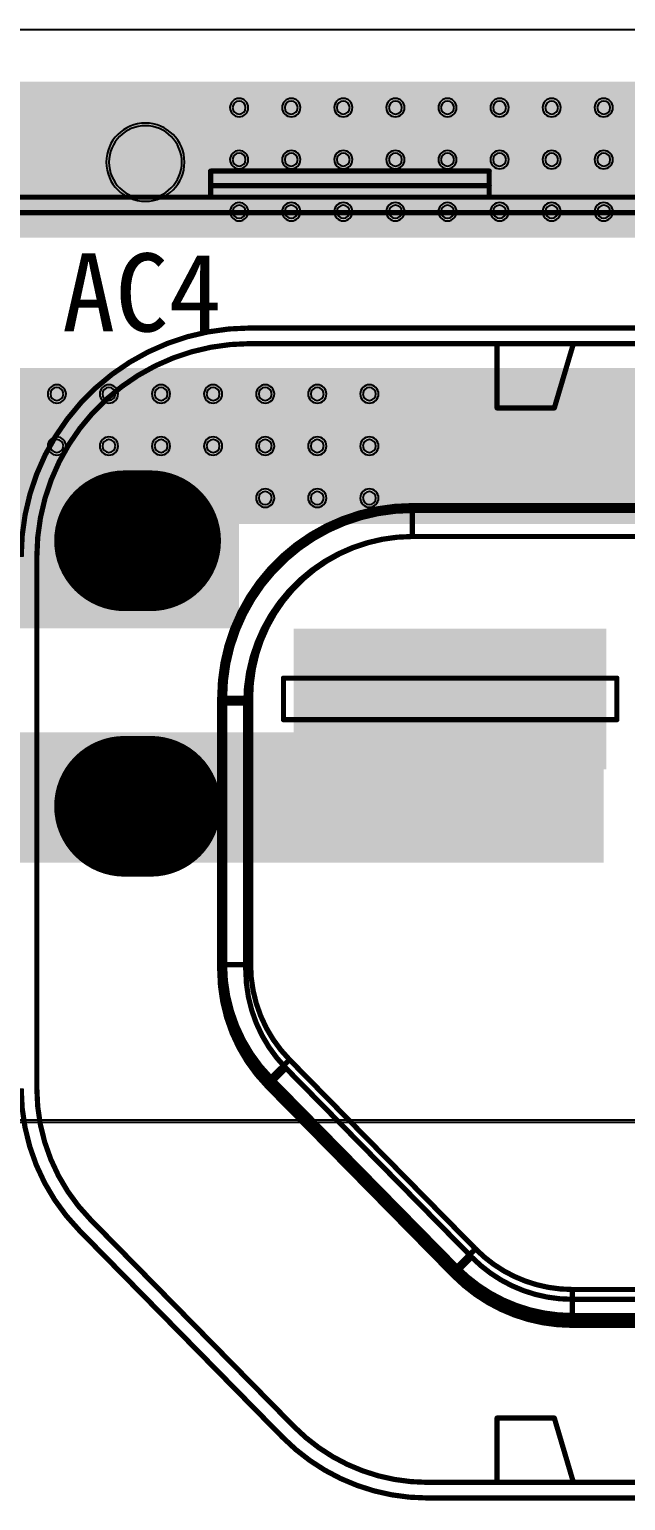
# Model space of a CAD drawing. Header units: inches. Extents: x 32166 to 66782, y 2386 to 7162.
# Drawn here: x 32952.2 to 33003.7, y 3838.2 to 3965.4 of the extents above; entities that cross this region are included whole.
import ezdxf

# ---------------------------------------------------------------- set-up
doc = ezdxf.new("R2010")
doc.units = ezdxf.units.IN
doc.header["$LTSCALE"] = 0.64311
doc.header["$MEASUREMENT"] = 0
for name, color, linetype in [('KEEPOUTLAYER', 6, 'CONTINUOUS'), ('MULTILAYER', 9, 'CONTINUOUS'), ('TOPLAYER', 1, 'CONTINUOUS'), ('TOPOVERLAY', 2, 'CONTINUOUS'), ('TOPSOLDER', 216, 'CONTINUOUS')]:
    doc.layers.add(name, color=color, linetype=linetype)
doc.styles.get("Standard").update_dxf_attribs({"font": 'txt', "width": 0.8})

msp = doc.modelspace()

# ---------------------------------------------------------------- linework, layer by layer
at = {"layer": 'KEEPOUTLAYER'}
msp.add_line((32666.61, 3965.35), (34174.11, 3965.35), dxfattribs=at)
at = {"layer": 'MULTILAYER', "const_width": 11.25}
for points in [[(32960.46, 3921.16), (32962.71, 3921.16)], [(32960.46, 3898.21), (32962.71, 3898.21)]]:
    msp.add_lwpolyline(points, dxfattribs=at)
at = {"layer": 'MULTILAYER', "const_width": 5.63}
for points in [[(32963.28, 3921.16, 1), (32957.65, 3921.16, 1)], [(32965.53, 3921.16, 1), (32959.9, 3921.16, 1)], [(32963.28, 3898.21, 1), (32957.65, 3898.21, 1)], [(32965.53, 3898.21, 1), (32959.9, 3898.21, 1)]]:
    msp.add_lwpolyline(points, format="xyb", close=True, dxfattribs=at)
at = {"layer": 'MULTILAYER'}
for centre, radius, start, end in [((32970.36, 3958.6), 0.562, 0, 180), ((32970.36, 3958.6), 0.562, 180, 0), ((32974.86, 3958.6), 0.562, 0, 180), ((32974.86, 3958.6), 0.562, 180, 0), ((32979.36, 3958.6), 0.562, 0, 180), ((32979.36, 3958.6), 0.562, 180, 0), ((32983.86, 3958.6), 0.562, 0, 180), ((32983.86, 3958.6), 0.562, 180, 0), ((32988.36, 3958.6), 0.562, 0, 180), ((32988.36, 3958.6), 0.562, 180, 0), ((32992.86, 3958.6), 0.562, 0, 180), ((32992.86, 3958.6), 0.562, 180, 0), ((32997.36, 3958.6), 0.562, 0, 180), ((32997.36, 3958.6), 0.562, 180, 0), ((33001.86, 3958.6), 0.562, 0, 180), ((33001.86, 3958.6), 0.562, 180, 0), ((32962.26, 3953.88), 3.15, 0, 180), ((32970.36, 3954.1), 0.562, 0, 180), ((32974.86, 3954.1), 0.562, 0, 180), ((32979.36, 3954.1), 0.562, 0, 180), ((32983.86, 3954.1), 0.562, 0, 180), ((32988.36, 3954.1), 0.562, 0, 180), ((32992.86, 3954.1), 0.562, 0, 180), ((32997.36, 3954.1), 0.562, 0, 180), ((33001.86, 3954.1), 0.562, 0, 180), ((32962.26, 3953.88), 3.15, 180, 0), ((32970.36, 3954.1), 0.562, 180, 0), ((32974.86, 3954.1), 0.562, 180, 0), ((32979.36, 3954.1), 0.562, 180, 0), ((32983.86, 3954.1), 0.562, 180, 0), ((32988.36, 3954.1), 0.562, 180, 0), ((32992.86, 3954.1), 0.562, 180, 0), ((32997.36, 3954.1), 0.562, 180, 0), ((33001.86, 3954.1), 0.562, 180, 0), ((32970.36, 3949.6), 0.562, 0, 180), ((32970.36, 3949.6), 0.562, 180, 0), ((32974.86, 3949.6), 0.562, 0, 180), ((32974.86, 3949.6), 0.562, 180, 0), ((32979.36, 3949.6), 0.562, 0, 180), ((32979.36, 3949.6), 0.562, 180, 0), ((32983.86, 3949.6), 0.562, 0, 180), ((32983.86, 3949.6), 0.562, 180, 0), ((32988.36, 3949.6), 0.562, 0, 180), ((32988.36, 3949.6), 0.562, 180, 0), ((32992.86, 3949.6), 0.562, 0, 180), ((32992.86, 3949.6), 0.562, 180, 0), ((32997.36, 3949.6), 0.562, 0, 180), ((32997.36, 3949.6), 0.562, 180, 0), ((33001.86, 3949.6), 0.562, 0, 180), ((33001.86, 3949.6), 0.562, 180, 0), ((32954.61, 3933.85), 0.562, 0, 180), ((32959.11, 3933.85), 0.562, 0, 180), ((32963.61, 3933.85), 0.562, 0, 180), ((32968.11, 3933.85), 0.562, 0, 180), ((32972.61, 3933.85), 0.562, 0, 180), ((32977.11, 3933.85), 0.562, 0, 180), ((32981.61, 3933.85), 0.562, 0, 180), ((32954.61, 3933.85), 0.562, 180, 0), ((32959.11, 3933.85), 0.562, 180, 0), ((32963.61, 3933.85), 0.562, 180, 0), ((32968.11, 3933.85), 0.562, 180, 0), ((32972.61, 3933.85), 0.562, 180, 0), ((32977.11, 3933.85), 0.562, 180, 0), ((32981.61, 3933.85), 0.562, 180, 0), ((32954.61, 3929.35), 0.562, 0, 180), ((32954.61, 3929.35), 0.562, 180, 0), ((32959.11, 3929.35), 0.562, 0, 180), ((32959.11, 3929.35), 0.562, 0, 180), ((32959.11, 3929.35), 0.562, 180, 0), ((32959.11, 3929.35), 0.562, 180, 0), ((32963.61, 3929.35), 0.562, 0, 180), ((32963.61, 3929.35), 0.562, 180, 0), ((32968.11, 3929.35), 0.562, 0, 180), ((32968.11, 3929.35), 0.562, 180, 0), ((32972.61, 3929.35), 0.562, 0, 180), ((32972.61, 3929.35), 0.562, 0, 180), ((32972.61, 3929.35), 0.562, 180, 0), ((32972.61, 3929.35), 0.562, 180, 0), ((32977.11, 3929.35), 0.562, 0, 180), ((32977.11, 3929.35), 0.562, 180, 0), ((32981.61, 3929.35), 0.562, 0, 180), ((32981.61, 3929.35), 0.562, 180, 0), ((32972.61, 3924.85), 0.562, 0, 180), ((32972.61, 3924.85), 0.562, 0, 180), ((32977.11, 3924.85), 0.562, 0, 180), ((32981.61, 3924.85), 0.562, 0, 180), ((32972.61, 3924.85), 0.562, 180, 0), ((32972.61, 3924.85), 0.562, 180, 0), ((32977.11, 3924.85), 0.562, 180, 0), ((32981.61, 3924.85), 0.562, 180, 0)]:
    msp.add_arc(centre, radius, start, end, dxfattribs=at)
msp.add_solid([(33001.64, 3913.11), (32975.54, 3913.11), (33001.64, 3901.86), (32975.54, 3901.86)], dxfattribs=at)
at = {"layer": 'TOPLAYER'}
msp.add_line((32919.71, 3871.1), (33019.92, 3871.1), dxfattribs=at)
at = {"layer": 'TOPLAYER', "const_width": 11.25}
for points in [[(32960.46, 3921.16), (32962.71, 3921.16)], [(32960.46, 3898.21), (32962.71, 3898.21)]]:
    msp.add_lwpolyline(points, dxfattribs=at)
at = {"layer": 'TOPLAYER', "const_width": 5.63}
for points in [[(32963.28, 3921.16, 1), (32957.65, 3921.16, 1)], [(32965.53, 3921.16, 1), (32959.9, 3921.16, 1)], [(32963.28, 3898.21, 1), (32957.65, 3898.21, 1)], [(32965.53, 3898.21, 1), (32959.9, 3898.21, 1)]]:
    msp.add_lwpolyline(points, format="xyb", close=True, dxfattribs=at)
at = {"layer": 'TOPLAYER'}
for centre, radius, start, end in [((32970.36, 3958.6), 0.562, 0, 180), ((32970.36, 3958.6), 0.562, 180, 0), ((32974.86, 3958.6), 0.562, 0, 180), ((32974.86, 3958.6), 0.562, 180, 0), ((32979.36, 3958.6), 0.562, 0, 180), ((32979.36, 3958.6), 0.562, 180, 0), ((32983.86, 3958.6), 0.562, 0, 180), ((32983.86, 3958.6), 0.562, 180, 0), ((32988.36, 3958.6), 0.562, 0, 180), ((32988.36, 3958.6), 0.562, 180, 0), ((32992.86, 3958.6), 0.562, 0, 180), ((32992.86, 3958.6), 0.562, 180, 0), ((32997.36, 3958.6), 0.562, 0, 180), ((32997.36, 3958.6), 0.562, 180, 0), ((33001.86, 3958.6), 0.562, 0, 180), ((33001.86, 3958.6), 0.562, 180, 0), ((32962.26, 3953.88), 3.15, 0, 180), ((32970.36, 3954.1), 0.562, 0, 180), ((32974.86, 3954.1), 0.562, 0, 180), ((32979.36, 3954.1), 0.562, 0, 180), ((32983.86, 3954.1), 0.562, 0, 180), ((32988.36, 3954.1), 0.562, 0, 180), ((32992.86, 3954.1), 0.562, 0, 180), ((32997.36, 3954.1), 0.562, 0, 180), ((33001.86, 3954.1), 0.562, 0, 180), ((32962.26, 3953.88), 3.15, 180, 0), ((32970.36, 3954.1), 0.562, 180, 0), ((32974.86, 3954.1), 0.562, 180, 0), ((32979.36, 3954.1), 0.562, 180, 0), ((32983.86, 3954.1), 0.562, 180, 0), ((32988.36, 3954.1), 0.562, 180, 0), ((32992.86, 3954.1), 0.562, 180, 0), ((32997.36, 3954.1), 0.562, 180, 0), ((33001.86, 3954.1), 0.562, 180, 0), ((32970.36, 3949.6), 0.562, 0, 180), ((32970.36, 3949.6), 0.562, 180, 0), ((32974.86, 3949.6), 0.562, 0, 180), ((32974.86, 3949.6), 0.562, 180, 0), ((32979.36, 3949.6), 0.562, 0, 180), ((32979.36, 3949.6), 0.562, 180, 0), ((32983.86, 3949.6), 0.562, 0, 180), ((32983.86, 3949.6), 0.562, 180, 0), ((32988.36, 3949.6), 0.562, 0, 180), ((32988.36, 3949.6), 0.562, 180, 0), ((32992.86, 3949.6), 0.562, 0, 180), ((32992.86, 3949.6), 0.562, 180, 0), ((32997.36, 3949.6), 0.562, 0, 180), ((32997.36, 3949.6), 0.562, 180, 0), ((33001.86, 3949.6), 0.562, 0, 180), ((33001.86, 3949.6), 0.562, 180, 0), ((32954.61, 3933.85), 0.562, 0, 180), ((32959.11, 3933.85), 0.562, 0, 180), ((32963.61, 3933.85), 0.562, 0, 180), ((32968.11, 3933.85), 0.562, 0, 180), ((32972.61, 3933.85), 0.562, 0, 180), ((32977.11, 3933.85), 0.562, 0, 180), ((32981.61, 3933.85), 0.562, 0, 180), ((32954.61, 3933.85), 0.562, 180, 0), ((32959.11, 3933.85), 0.562, 180, 0), ((32963.61, 3933.85), 0.562, 180, 0), ((32968.11, 3933.85), 0.562, 180, 0), ((32972.61, 3933.85), 0.562, 180, 0), ((32977.11, 3933.85), 0.562, 180, 0), ((32981.61, 3933.85), 0.562, 180, 0), ((32954.61, 3929.35), 0.562, 0, 180), ((32954.61, 3929.35), 0.562, 180, 0), ((32959.11, 3929.35), 0.562, 0, 180), ((32959.11, 3929.35), 0.562, 0, 180), ((32959.11, 3929.35), 0.562, 180, 0), ((32959.11, 3929.35), 0.562, 180, 0), ((32963.61, 3929.35), 0.562, 0, 180), ((32963.61, 3929.35), 0.562, 180, 0), ((32968.11, 3929.35), 0.562, 0, 180), ((32968.11, 3929.35), 0.562, 180, 0), ((32972.61, 3929.35), 0.562, 0, 180), ((32972.61, 3929.35), 0.562, 0, 180), ((32972.61, 3929.35), 0.562, 180, 0), ((32972.61, 3929.35), 0.562, 180, 0), ((32977.11, 3929.35), 0.562, 0, 180), ((32977.11, 3929.35), 0.562, 180, 0), ((32981.61, 3929.35), 0.562, 0, 180), ((32981.61, 3929.35), 0.562, 180, 0), ((32972.61, 3924.85), 0.562, 0, 180), ((32972.61, 3924.85), 0.562, 0, 180), ((32977.11, 3924.85), 0.562, 0, 180), ((32981.61, 3924.85), 0.562, 0, 180), ((32972.61, 3924.85), 0.562, 180, 0), ((32972.61, 3924.85), 0.562, 180, 0), ((32977.11, 3924.85), 0.562, 180, 0), ((32981.61, 3924.85), 0.562, 180, 0)]:
    msp.add_arc(centre, radius, start, end, dxfattribs=at)
for points in [[(32925.36, 3947.35), (33413.61, 3947.35), (32925.36, 3960.85), (33413.61, 3960.85)], [(32911.86, 3922.6), (33316.86, 3922.6), (32911.86, 3936.1), (33316.86, 3936.1)], [(32909.61, 3913.6), (32970.36, 3913.6), (32909.61, 3924.85), (32970.36, 3924.85)], [(33001.64, 3913.11), (32975.54, 3913.11), (33001.64, 3901.86), (32975.54, 3901.86)], [(32923.11, 3893.35), (33001.86, 3893.35), (32923.11, 3904.6), (33001.86, 3904.6)]]:
    msp.add_solid(points, dxfattribs=at)
at = {"layer": 'TOPOVERLAY', "const_width": 0.45}
for points in [[(32967.89, 3950.86), (32967.89, 3953.11)], [(32967.89, 3953.11), (32991.96, 3953.11)], [(32991.96, 3950.86), (32991.96, 3953.11)], [(32967.89, 3951.85), (32991.96, 3951.85)], [(32945.61, 3950.86), (33094.56, 3950.86)], [(32945.61, 3949.51), (33094.56, 3949.51)], [(32971.31, 3939.55), (33068.87, 3939.55)], [(32971.31, 3938.2), (33068.87, 3938.2)], [(32992.64, 3932.64), (32992.64, 3938.13)], [(32997.59, 3932.64), (32999.22, 3938.13)], [(32992.64, 3932.64), (32997.59, 3932.64)], [(32985.33, 3921.53), (32985.33, 3924.2)], [(32985.33, 3924.2), (33054.85, 3924.2)], [(32985.33, 3923.78), (33054.85, 3923.78)], [(32985.33, 3921.53), (32985.33, 3923.78)], [(32985.33, 3923.78), (33054.85, 3923.78)], [(32985.33, 3921.53), (33054.85, 3921.53)], [(32985.33, 3921.53), (33054.85, 3921.53)], [(32952.88, 3873.83), (32952.88, 3919.77)], [(32974.19, 3905.69), (32974.19, 3909.29)], [(32974.19, 3909.29), (33002.99, 3909.29)], [(33002.99, 3905.69), (33002.99, 3909.29)], [(32968.68, 3884.53), (32968.68, 3907.55)], [(32968.68, 3907.55), (32971.35, 3907.55)], [(32968.68, 3884.09), (32968.68, 3907.13)], [(32968.68, 3907.13), (32970.93, 3907.13)], [(32969.1, 3884.53), (32969.1, 3907.55)], [(32970.93, 3884.09), (32970.93, 3907.13)], [(32971.35, 3884.53), (32971.35, 3907.55)], [(32974.19, 3905.69), (33002.99, 3905.69)], [(32968.68, 3884.53), (32971.35, 3884.53)], [(32972.8, 3874.44), (32974.71, 3876.31)], [(32972.8, 3873.99), (32974.41, 3875.57)], [(32974.41, 3875.57), (32990.46, 3859.24)], [(32974.71, 3876.31), (32990.78, 3859.96)], [(32972.8, 3874.44), (32988.88, 3858.08)], [(32973.11, 3874.73), (32989.18, 3858.38)], [(32972.8, 3873.99), (32988.86, 3857.66)], [(32956.56, 3861.55), (32974.12, 3843.67)], [(32957.52, 3862.49), (32975.08, 3844.62)], [(32988.86, 3857.66), (32990.46, 3859.24)], [(32988.88, 3858.08), (32990.78, 3859.96)], [(32999.15, 3853.78), (32999.15, 3856.45)], [(32999.15, 3856.45), (33041.03, 3856.45)], [(32999.13, 3853.35), (32999.13, 3855.6)], [(32999.13, 3855.6), (33041.05, 3855.6)], [(32999.15, 3854.2), (33041.03, 3854.2)], [(32999.15, 3853.78), (33041.03, 3853.78)], [(32999.13, 3853.35), (33041.05, 3853.35)], [(32992.64, 3839.84), (32992.64, 3845.34)], [(32992.64, 3845.34), (32997.59, 3845.34)], [(32997.59, 3845.34), (32999.22, 3839.84)], [(32986.62, 3839.78), (33053.55, 3839.78)], [(32986.62, 3838.43), (33053.55, 3838.43)]]:
    msp.add_lwpolyline(points, dxfattribs=at)
at = {"layer": 'TOPOVERLAY', "const_width": 0.225}
for points in [[(32967.78, 3953.11, 1), (32968, 3953.11, 1)], [(32967.78, 3953.11, 1), (32968, 3953.11, 1)], [(32991.85, 3953.11, 1), (32992.08, 3953.11, 1)], [(32991.85, 3953.11, 1), (32992.08, 3953.11, 1)], [(32967.78, 3951.85, 1), (32968, 3951.85, 1)], [(32991.85, 3951.85, 1), (32992.08, 3951.85, 1)], [(32967.78, 3950.86, 1), (32968, 3950.86, 1)], [(32991.85, 3950.86, 1), (32992.08, 3950.86, 1)], [(32971.2, 3939.55, 1), (32971.42, 3939.55, 1)], [(32971.2, 3939.55, 1), (32971.42, 3939.55, 1)], [(32971.2, 3938.2, 1), (32971.42, 3938.2, 1)], [(32971.2, 3938.2, 1), (32971.42, 3938.2, 1)], [(32992.53, 3938.13, 1), (32992.75, 3938.13, 1)], [(32999.1, 3938.13, 1), (32999.33, 3938.13, 1)], [(32992.53, 3932.64, 1), (32992.75, 3932.64, 1)], [(32992.53, 3932.64, 1), (32992.75, 3932.64, 1)], [(32997.48, 3932.64, 1), (32997.7, 3932.64, 1)], [(32997.48, 3932.64, 1), (32997.7, 3932.64, 1)], [(32985.21, 3924.2, 1), (32985.44, 3924.2, 1)], [(32985.21, 3924.2, 1), (32985.44, 3924.2, 1)], [(32985.21, 3924.2, 1), (32985.44, 3924.2, 1)], [(32985.21, 3923.78, 1), (32985.44, 3923.78, 1)], [(32985.21, 3923.78, 1), (32985.44, 3923.78, 1)], [(32985.21, 3923.78, 1), (32985.44, 3923.78, 1)], [(32985.21, 3923.78, 1), (32985.44, 3923.78, 1)], [(32985.21, 3923.78, 1), (32985.44, 3923.78, 1)], [(32985.21, 3921.53, 1), (32985.44, 3921.53, 1)], [(32985.21, 3921.53, 1), (32985.44, 3921.53, 1)], [(32985.21, 3921.53, 1), (32985.44, 3921.53, 1)], [(32985.21, 3921.53, 1), (32985.44, 3921.53, 1)], [(32985.21, 3921.53, 1), (32985.44, 3921.53, 1)], [(32985.21, 3921.53, 1), (32985.44, 3921.53, 1)], [(32952.77, 3919.77, 1), (32952.99, 3919.77, 1)], [(32952.77, 3919.77, 1), (32952.99, 3919.77, 1)], [(32974.08, 3909.29, 1), (32974.3, 3909.29, 1)], [(32974.08, 3909.29, 1), (32974.3, 3909.29, 1)], [(33002.88, 3909.29, 1), (33003.1, 3909.29, 1)], [(33002.88, 3909.29, 1), (33003.1, 3909.29, 1)], [(32968.56, 3907.55, 1), (32968.79, 3907.55, 1)], [(32968.56, 3907.55, 1), (32968.79, 3907.55, 1)], [(32968.56, 3907.55, 1), (32968.79, 3907.55, 1)], [(32968.56, 3907.13, 1), (32968.79, 3907.13, 1)], [(32968.56, 3907.13, 1), (32968.79, 3907.13, 1)], [(32968.56, 3907.13, 1), (32968.79, 3907.13, 1)], [(32968.99, 3907.55, 1), (32969.21, 3907.55, 1)], [(32968.99, 3907.55, 1), (32969.21, 3907.55, 1)], [(32970.81, 3907.13, 1), (32971.04, 3907.13, 1)], [(32970.81, 3907.13, 1), (32971.04, 3907.13, 1)], [(32970.81, 3907.13, 1), (32971.04, 3907.13, 1)], [(32971.24, 3907.55, 1), (32971.46, 3907.55, 1)], [(32971.24, 3907.55, 1), (32971.46, 3907.55, 1)], [(32971.24, 3907.55, 1), (32971.46, 3907.55, 1)], [(32974.08, 3905.69, 1), (32974.3, 3905.69, 1)], [(32974.08, 3905.69, 1), (32974.3, 3905.69, 1)], [(33002.88, 3905.69, 1), (33003.1, 3905.69, 1)], [(33002.88, 3905.69, 1), (33003.1, 3905.69, 1)], [(32968.56, 3884.53, 1), (32968.79, 3884.53, 1)], [(32968.56, 3884.53, 1), (32968.79, 3884.53, 1)], [(32968.56, 3884.53, 1), (32968.79, 3884.53, 1)], [(32968.99, 3884.53, 1), (32969.21, 3884.53, 1)], [(32968.99, 3884.53, 1), (32969.21, 3884.53, 1)], [(32971.24, 3884.53, 1), (32971.46, 3884.53, 1)], [(32971.24, 3884.53, 1), (32971.46, 3884.53, 1)], [(32971.24, 3884.53, 1), (32971.46, 3884.53, 1)], [(32968.56, 3884.09, 1), (32968.79, 3884.09, 1)], [(32968.56, 3884.09, 1), (32968.79, 3884.09, 1)], [(32970.81, 3884.09, 1), (32971.04, 3884.09, 1)], [(32970.81, 3884.09, 1), (32971.04, 3884.09, 1)], [(32974.3, 3875.57, 1), (32974.52, 3875.57, 1)], [(32974.3, 3875.57, 1), (32974.52, 3875.57, 1)], [(32974.3, 3875.57, 1), (32974.52, 3875.57, 1)], [(32974.6, 3876.31, 1), (32974.82, 3876.31, 1)], [(32974.6, 3876.31, 1), (32974.82, 3876.31, 1)], [(32974.6, 3876.31, 1), (32974.82, 3876.31, 1)], [(32972.69, 3874.44, 1), (32972.92, 3874.44, 1)], [(32972.69, 3874.44, 1), (32972.92, 3874.44, 1)], [(32972.69, 3874.44, 1), (32972.92, 3874.44, 1)], [(32972.99, 3874.73, 1), (32973.22, 3874.73, 1)], [(32972.99, 3874.73, 1), (32973.22, 3874.73, 1)], [(32952.77, 3873.83, 1), (32952.99, 3873.83, 1)], [(32952.77, 3873.83, 1), (32952.99, 3873.83, 1)], [(32972.69, 3873.99, 1), (32972.92, 3873.99, 1)], [(32972.69, 3873.99, 1), (32972.92, 3873.99, 1)], [(32972.69, 3873.99, 1), (32972.92, 3873.99, 1)], [(32956.44, 3861.55, 1), (32956.67, 3861.55, 1)], [(32956.44, 3861.55, 1), (32956.67, 3861.55, 1)], [(32957.41, 3862.49, 1), (32957.63, 3862.49, 1)], [(32957.41, 3862.49, 1), (32957.63, 3862.49, 1)], [(32990.35, 3859.24, 1), (32990.57, 3859.24, 1)], [(32990.35, 3859.24, 1), (32990.57, 3859.24, 1)], [(32990.35, 3859.24, 1), (32990.57, 3859.24, 1)], [(32990.67, 3859.96, 1), (32990.9, 3859.96, 1)], [(32990.67, 3859.96, 1), (32990.9, 3859.96, 1)], [(32990.67, 3859.96, 1), (32990.9, 3859.96, 1)], [(32988.74, 3857.66, 1), (32988.97, 3857.66, 1)], [(32988.74, 3857.66, 1), (32988.97, 3857.66, 1)], [(32988.74, 3857.66, 1), (32988.97, 3857.66, 1)], [(32988.76, 3858.08, 1), (32988.99, 3858.08, 1)], [(32988.76, 3858.08, 1), (32988.99, 3858.08, 1)], [(32988.76, 3858.08, 1), (32988.99, 3858.08, 1)], [(32989.07, 3858.38, 1), (32989.29, 3858.38, 1)], [(32989.07, 3858.38, 1), (32989.29, 3858.38, 1)], [(32999.03, 3856.45, 1), (32999.26, 3856.45, 1)], [(32999.03, 3856.45, 1), (32999.26, 3856.45, 1)], [(32999.03, 3856.45, 1), (32999.26, 3856.45, 1)], [(32999.02, 3855.6, 1), (32999.24, 3855.6, 1)], [(32999.02, 3855.6, 1), (32999.24, 3855.6, 1)], [(32999.02, 3855.6, 1), (32999.24, 3855.6, 1)], [(32999.03, 3854.2, 1), (32999.26, 3854.2, 1)], [(32999.03, 3854.2, 1), (32999.26, 3854.2, 1)], [(32999.03, 3853.78, 1), (32999.26, 3853.78, 1)], [(32999.03, 3853.78, 1), (32999.26, 3853.78, 1)], [(32999.03, 3853.78, 1), (32999.26, 3853.78, 1)], [(32999.02, 3853.35, 1), (32999.24, 3853.35, 1)], [(32999.02, 3853.35, 1), (32999.24, 3853.35, 1)], [(32999.02, 3853.35, 1), (32999.24, 3853.35, 1)], [(32992.53, 3845.34, 1), (32992.75, 3845.34, 1)], [(32992.53, 3845.34, 1), (32992.75, 3845.34, 1)], [(32997.48, 3845.34, 1), (32997.7, 3845.34, 1)], [(32997.48, 3845.34, 1), (32997.7, 3845.34, 1)], [(32974.01, 3843.67, 1), (32974.23, 3843.67, 1)], [(32974.01, 3843.67, 1), (32974.23, 3843.67, 1)], [(32974.97, 3844.62, 1), (32975.19, 3844.62, 1)], [(32974.97, 3844.62, 1), (32975.19, 3844.62, 1)], [(32986.51, 3839.78, 1), (32986.73, 3839.78, 1)], [(32986.51, 3839.78, 1), (32986.73, 3839.78, 1)], [(32992.53, 3839.84, 1), (32992.75, 3839.84, 1)], [(32999.1, 3839.84, 1), (32999.33, 3839.84, 1)], [(32986.51, 3838.43, 1), (32986.73, 3838.43, 1)], [(32986.51, 3838.43, 1), (32986.73, 3838.43, 1)]]:
    msp.add_lwpolyline(points, format="xyb", close=True, dxfattribs=at)
at = {"layer": 'TOPOVERLAY', "const_width": 0.45}
for points in [[(32951.53, 3919.77, -0.414214), (32971.31, 3939.55)], [(32952.88, 3919.77, -0.414214), (32971.31, 3938.2)], [(32968.68, 3907.55, -0.414214), (32985.33, 3924.2)], [(32968.68, 3907.13, -0.414214), (32985.33, 3923.78)], [(32969.1, 3907.55, -0.414214), (32985.33, 3923.78)], [(32970.93, 3907.13, -0.414214), (32985.33, 3921.53)], [(32971.35, 3907.55, -0.414214), (32985.33, 3921.53)], [(32972.8, 3874.44, -0.196645), (32968.68, 3884.53)], [(32973.11, 3874.73, -0.196645), (32969.1, 3884.53)], [(32974.71, 3876.31, -0.196645), (32971.35, 3884.53)], [(32972.8, 3873.99, -0.196645), (32968.68, 3884.09)], [(32974.41, 3875.57, -0.196645), (32970.93, 3884.09)], [(32956.56, 3861.55, -0.196645), (32951.53, 3873.83)], [(32957.52, 3862.49, -0.196645), (32952.88, 3873.83)], [(32999.13, 3855.6, -0.201181), (32990.46, 3859.24)], [(32999.15, 3856.45, -0.201181), (32990.78, 3859.96)], [(32999.13, 3853.35, -0.201181), (32988.86, 3857.66)], [(32999.15, 3853.78, -0.201181), (32988.88, 3858.08)], [(32999.15, 3854.2, -0.201181), (32989.18, 3858.38)], [(32986.62, 3838.43, -0.201181), (32974.12, 3843.67)], [(32986.62, 3839.78, -0.201181), (32975.08, 3844.62)]]:
    msp.add_lwpolyline(points, format="xyb", dxfattribs=at)
at = {"layer": 'TOPSOLDER'}
msp.add_line((32920.14, 3870.9), (33029.76, 3870.9), dxfattribs=at)
at = {"layer": 'TOPSOLDER', "const_width": 12.16}
for points in [[(32960.46, 3921.16), (32962.71, 3921.16)], [(32960.46, 3898.21), (32962.71, 3898.21)]]:
    msp.add_lwpolyline(points, dxfattribs=at)
at = {"layer": 'TOPSOLDER', "const_width": 6.08}
for points in [[(32963.5, 3921.16, 1), (32957.42, 3921.16, 1)], [(32965.75, 3921.16, 1), (32959.67, 3921.16, 1)], [(32963.5, 3898.21, 1), (32957.42, 3898.21, 1)], [(32965.75, 3898.21, 1), (32959.67, 3898.21, 1)]]:
    msp.add_lwpolyline(points, format="xyb", close=True, dxfattribs=at)
at = {"layer": 'TOPSOLDER'}
for centre, radius, start, end in [((32970.36, 3958.6), 0.791, 0, 180), ((32970.36, 3958.6), 0.791, 180, 0), ((32974.86, 3958.6), 0.791, 0, 180), ((32974.86, 3958.6), 0.791, 180, 0), ((32979.36, 3958.6), 0.791, 0, 180), ((32979.36, 3958.6), 0.791, 180, 0), ((32983.86, 3958.6), 0.791, 0, 180), ((32983.86, 3958.6), 0.791, 180, 0), ((32988.36, 3958.6), 0.791, 0, 180), ((32988.36, 3958.6), 0.791, 180, 0), ((32992.86, 3958.6), 0.791, 0, 180), ((32992.86, 3958.6), 0.791, 180, 0), ((32997.36, 3958.6), 0.791, 0, 180), ((32997.36, 3958.6), 0.791, 180, 0), ((33001.86, 3958.6), 0.791, 0, 180), ((33001.86, 3958.6), 0.791, 180, 0), ((32962.26, 3953.88), 3.38, 0, 180), ((32970.36, 3954.1), 0.791, 0, 180), ((32974.86, 3954.1), 0.791, 0, 180), ((32979.36, 3954.1), 0.791, 0, 180), ((32983.86, 3954.1), 0.791, 0, 180), ((32988.36, 3954.1), 0.791, 0, 180), ((32992.86, 3954.1), 0.791, 0, 180), ((32997.36, 3954.1), 0.791, 0, 180), ((33001.86, 3954.1), 0.791, 0, 180), ((32962.26, 3953.88), 3.38, 180, 0), ((32970.36, 3954.1), 0.791, 180, 0), ((32974.86, 3954.1), 0.791, 180, 0), ((32979.36, 3954.1), 0.791, 180, 0), ((32983.86, 3954.1), 0.791, 180, 0), ((32988.36, 3954.1), 0.791, 180, 0), ((32992.86, 3954.1), 0.791, 180, 0), ((32997.36, 3954.1), 0.791, 180, 0), ((33001.86, 3954.1), 0.791, 180, 0), ((32970.36, 3949.6), 0.791, 0, 180), ((32970.36, 3949.6), 0.791, 180, 0), ((32974.86, 3949.6), 0.791, 0, 180), ((32974.86, 3949.6), 0.791, 180, 0), ((32979.36, 3949.6), 0.791, 0, 180), ((32979.36, 3949.6), 0.791, 180, 0), ((32983.86, 3949.6), 0.791, 0, 180), ((32983.86, 3949.6), 0.791, 180, 0), ((32988.36, 3949.6), 0.791, 0, 180), ((32988.36, 3949.6), 0.791, 180, 0), ((32992.86, 3949.6), 0.791, 0, 180), ((32992.86, 3949.6), 0.791, 180, 0), ((32997.36, 3949.6), 0.791, 0, 180), ((32997.36, 3949.6), 0.791, 180, 0), ((33001.86, 3949.6), 0.791, 0, 180), ((33001.86, 3949.6), 0.791, 180, 0), ((32954.61, 3933.85), 0.791, 0, 180), ((32959.11, 3933.85), 0.791, 0, 180), ((32963.61, 3933.85), 0.791, 0, 180), ((32968.11, 3933.85), 0.791, 0, 180), ((32972.61, 3933.85), 0.791, 0, 180), ((32977.11, 3933.85), 0.791, 0, 180), ((32981.61, 3933.85), 0.791, 0, 180), ((32954.61, 3933.85), 0.791, 180, 0), ((32959.11, 3933.85), 0.791, 180, 0), ((32963.61, 3933.85), 0.791, 180, 0), ((32968.11, 3933.85), 0.791, 180, 0), ((32972.61, 3933.85), 0.791, 180, 0), ((32977.11, 3933.85), 0.791, 180, 0), ((32981.61, 3933.85), 0.791, 180, 0), ((32954.61, 3929.35), 0.791, 0, 180), ((32954.61, 3929.35), 0.791, 180, 0), ((32959.11, 3929.35), 0.791, 0, 180), ((32959.11, 3929.35), 0.791, 0, 180), ((32959.11, 3929.35), 0.791, 180, 0), ((32959.11, 3929.35), 0.791, 180, 0), ((32963.61, 3929.35), 0.791, 0, 180), ((32963.61, 3929.35), 0.791, 180, 0), ((32968.11, 3929.35), 0.791, 0, 180), ((32968.11, 3929.35), 0.791, 180, 0), ((32972.61, 3929.35), 0.791, 0, 180), ((32972.61, 3929.35), 0.791, 0, 180), ((32972.61, 3929.35), 0.791, 180, 0), ((32972.61, 3929.35), 0.791, 180, 0), ((32977.11, 3929.35), 0.791, 0, 180), ((32977.11, 3929.35), 0.791, 180, 0), ((32981.61, 3929.35), 0.791, 0, 180), ((32981.61, 3929.35), 0.791, 180, 0), ((32972.61, 3924.85), 0.791, 0, 180), ((32972.61, 3924.85), 0.791, 0, 180), ((32977.11, 3924.85), 0.791, 0, 180), ((32981.61, 3924.85), 0.791, 0, 180), ((32972.61, 3924.85), 0.791, 180, 0), ((32972.61, 3924.85), 0.791, 180, 0), ((32977.11, 3924.85), 0.791, 180, 0), ((32981.61, 3924.85), 0.791, 180, 0)]:
    msp.add_arc(centre, radius, start, end, dxfattribs=at)
for points in [[(32925.36, 3947.35), (33413.61, 3947.35), (32925.36, 3960.85), (33413.61, 3960.85)], [(32911.86, 3922.6), (33316.86, 3922.6), (32911.86, 3936.1), (33316.86, 3936.1)], [(32909.61, 3913.6), (32970.36, 3913.6), (32909.61, 3924.85), (32970.36, 3924.85)], [(33002.09, 3913.57), (32975.08, 3913.57), (33002.09, 3901.41), (32975.08, 3901.41)], [(32923.11, 3893.35), (33001.86, 3893.35), (32923.11, 3904.6), (33001.86, 3904.6)]]:
    msp.add_solid(points, dxfattribs=at)

# ---------------------------------------------------------------- texts
at = {"layer": 'TOPOVERLAY'}
msp.add_text('AC4', height=6.75, rotation=360, dxfattribs=at).set_placement((32955.06, 3939.25))

doc.saveas('drawing.dxf')
